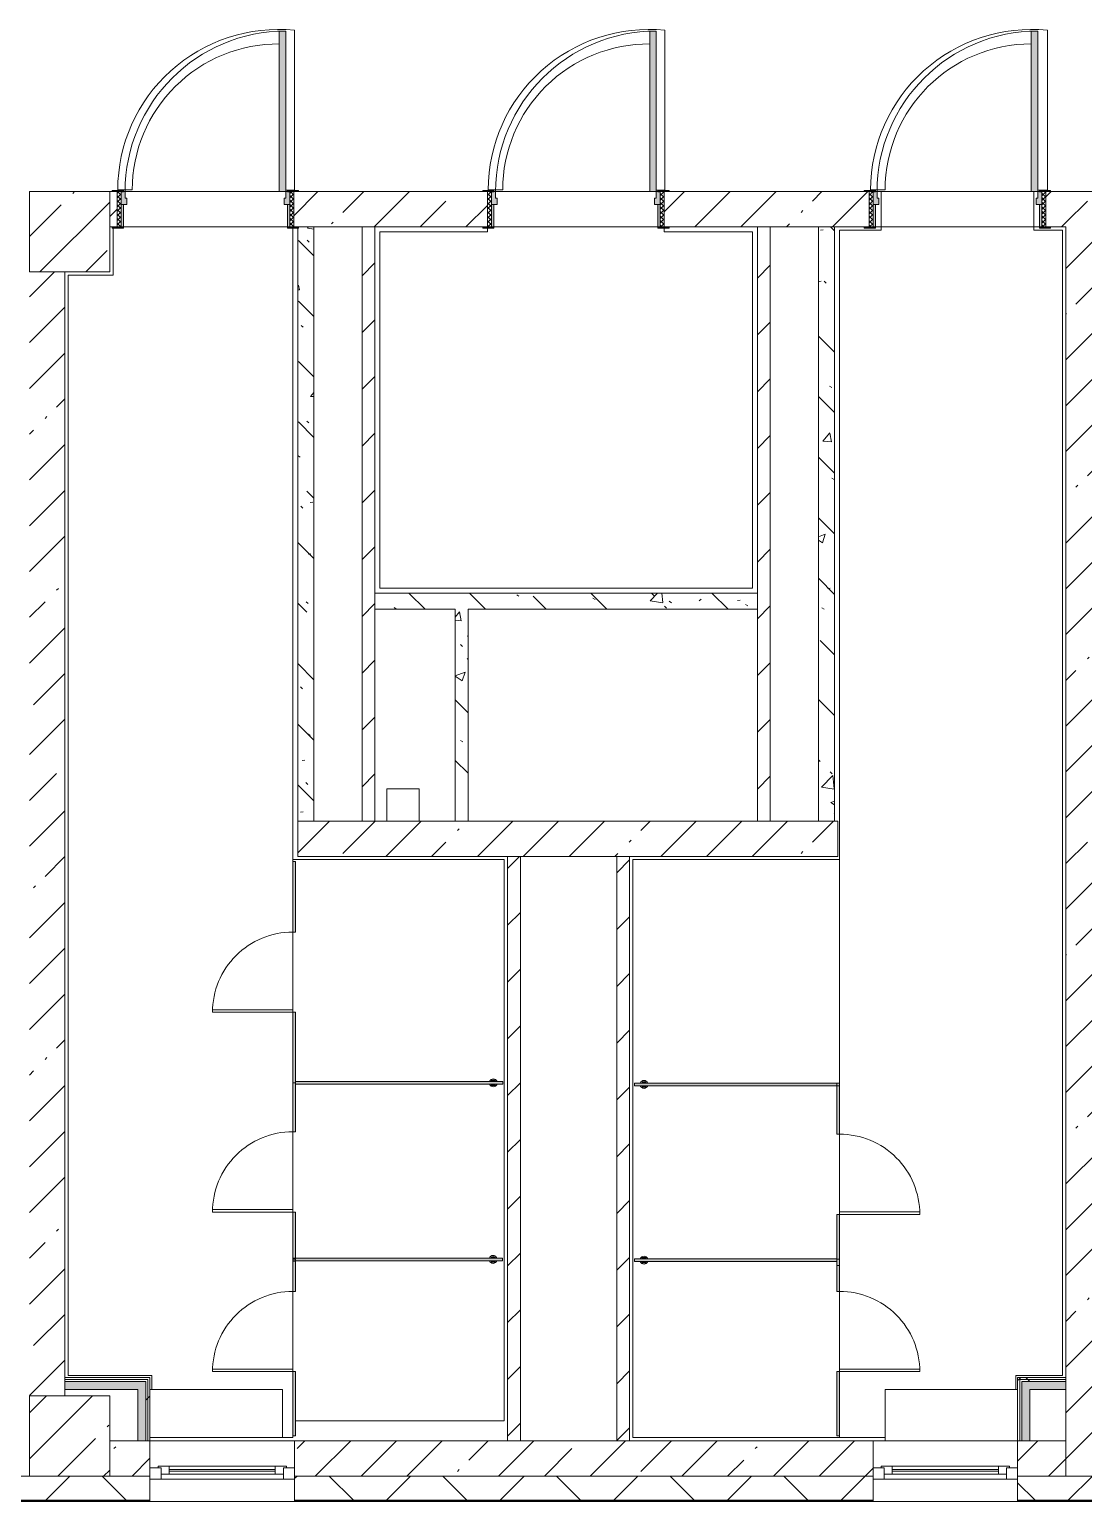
# Model space of a CAD drawing. Header units: millimetres. Extents: x 81609 to 272668, y -8553 to 29000.
# Drawn here: x 211068 to 217628, y -258 to 8910 of the extents above; entities that cross this region are included whole.
import ezdxf

# ---------------------------------------------------------------- set-up
doc = ezdxf.new("R2010")
doc.units = ezdxf.units.MM
for name, color, linetype, lineweight, true_color in [('A-DOOR-4', 7, 'Continuous', 5, 0xe2e2e2), ('A-DOOR-5', 7, 'Continuous', 5, 0xaaaaaa), ('A-DOOR-FRAM-2', 7, 'Continuous', 5, 0xe2e2e2), ('A-DOOR-FRAM-4', 7, 'Continuous', 5, 0xaaaaaa), ('A-FLOR-1', 7, 'Continuous', 5, 0xaaaaaa), ('A-GENM-5', 7, 'Continuous', 5, 0xe2ddcd), ('I-WALL-1', 7, 'Continuous', 5, 0xe7e7e7), ('I-WALL-2', 7, 'Continuous', 9, 0xe7e7e7), ('I-WALL-5', 7, 'Continuous', 5, 0x787878)]:
    doc.layers.add(name, color=color, linetype=linetype, lineweight=lineweight, true_color=true_color)
for name, color, linetype, lineweight in [('A-DOOR-6', 7, 'Continuous', 5), ('A-GENM-3', 7, 'Continuous', 5), ('A-GLAZ-3', 7, 'Continuous', 5), ('A-WALL', 7, 'Continuous', 9), ('A-WALL-2', 7, 'Continuous', 5), ('I-WALL-3', 7, 'Continuous', 5), ('S-COLS-1', 7, 'Continuous', 5)]:
    doc.layers.add(name, color=color, linetype=linetype, lineweight=lineweight)
pattern_1 = [(45, (145658, 0), (-285.1231, 285.1231), []), (45, (145943.1, 0), (-285.1231, 285.1231), [504.031, -100.806, 16.764, -84.042])]
pattern_2 = [(45, (145657.99, 0), (-176.7767, 176.7767), [])]
pattern_3 = [(135, (145658, 0), (-377.1708, -377.1708), [533.4, -88.9, 17.78, -88.9]), (135, (145658, 376.94), (-377.1708, -377.1708), []), (50, (145658, 0), (637.6445, -55.7866), [66.675, -733.425]), (355, (145658, 0), (-123.3494, 668.699), [53.34, -586.74]), (100.451, (145711.1, -4.65), (514.299, 612.908), [56.665, -623.315]), (46.184, (145658, 177.8), (948.7764, -147.15), [100.012, -1100.137]), (96.636, (145737.05, 165.5), (830.909, 865.997), [84.998, -934.973]), (351.184, (145658, 177.8), (830.918, 865.988), [80.01, -880.11]), (21, (145746.9, 133.35), (530.6506, -357.9283), [66.675, -733.425]), (326, (145746.9, 133.35), (216.308, 644.6585), [53.34, -586.74]), (71.451, (145791.1, 103.5), (746.9596, 286.7243), [56.665, -623.315]), (37.5, (145657.99, 0), (10.8105, 295.9426), [16.764, -562.864, 16.764, -578.866, -588.962]), (37.5, (145657.99, 0), (10.8105, 295.9426), [-1175.258, 16.764, -572.198]), (7.5, (145658, 0), (233.8692, 350.6318), [16.764, -322.834, 16.764, -549.529, -224.472]), (7.5, (145658, 0), (233.8692, 350.6318), [-905.891, 16.764, -207.708]), (327.5, (145459.74, 0), (474.5678, -20.0513), [16.764, -205.486, 16.764, -676.656, -920.115]), (327.5, (145459.74, 0), (474.5678, -20.0513), [-915.67, 16.764, -903.351]), (317.5, (145370.84, 0), (518.4522, 88.9934), [16.764, -272.161, 16.764, -443.738, -653.415]), (317.5, (145370.84, 0), (518.4522, 88.9934), [-749.427, 16.764, -636.651])]
pattern_4 = [(135, (1751.41, 174.685), (-14.14214, -14.14214), []), (225, (1751.41, 174.685), (14.14214, -14.14214), [])]
pattern_5 = [(45, (-371.384, 174.685), (-14.1421, 14.1421), []), (135, (-371.384, 174.685), (-14.1421, -14.1421), [])]
pattern_6 = [(45, (145658, 0), (-530.33, 530.33), []), (135, (145658, 0), (-530.33, -530.33), [])]

# ---------------------------------------------------------------- blocks, each defined once
blk = doc.blocks.new('BSC_Колонна _Прямоугольная - 500х500-V206-2_9_3_птичка')
at = {"layer": 'S-COLS-1'}
h = blk.add_hatch(dxfattribs=at)
h.set_pattern_fill('FP_62', color=256, style=0, pattern_type=2)
h.set_pattern_definition([(45, (-65660, -150), (-285.1231, 285.1231), []), (45, (-65374.88, -150), (-285.1231, 285.1231), [504.031, -100.806, 16.764, -84.042])])
h.paths.add_polyline_path([(-21.8, -250), (250, -250), (250, 250), (-250, 250), (-250, -250)])
for p, q in [((250, 250), (-250, 250)), ((-250, 250), (-250, -250)), ((250, -250), (250, 250)), ((-250, -250), (250, -250))]:
    blk.add_line(p, q, dxfattribs=at)
blk = doc.blocks.new('BSC_Колонна _Прямоугольная - 500х500-V209-2_9_3_птичка')
at = {"layer": 'S-COLS-1'}
h = blk.add_hatch(dxfattribs=at)
h.set_pattern_fill('FP_65', color=256, style=0, pattern_type=2)
h.set_pattern_definition([(45, (-65660, -7650), (-285.1231, 285.1231), []), (45, (-65374.88, -7650), (-285.1231, 285.1231), [504.031, -100.806, 16.764, -84.042])])
h.paths.add_polyline_path([(-21.8, -250), (250, -250), (250, 250), (-250, 250), (-250, -250)])
for p, q in [((250, 250), (-250, 250)), ((-250, 250), (-250, -250)), ((250, -250), (250, 250)), ((-250, -250), (250, -250))]:
    blk.add_line(p, q, dxfattribs=at)
blk = doc.blocks.new('120_Окно_СКБ_1Ст - 120_Окно_СКБ_1Ст 900х2500_h_-22445987-2_9_3_птичка')
at = {"layer": 'A-GLAZ-3'}
for p, q in [((-450, -127), (-450, -57)), ((-450, -57), (-380, -57)), ((450, -57), (-450, -57)), ((-380, -57), (-380, -127)), ((380, -87), (-380, -87)), ((-380, -87), (-380, -127)), ((-330, -137), (-330, -87)), ((330, -137), (330, -87)), ((380, -127), (380, -57)), ((380, -57), (450, -57)), ((380, -127), (380, -87)), ((450, -57), (450, -127)), ((-380, -127), (-450, -127)), ((-450, -127), (-400, -127)), ((-380, -127), (-400, -127)), ((-400, -127), (-400, -137)), ((-400, -137), (400, -137)), ((400, -137), (-400, -137)), ((-330, -107), (330, -107)), ((330, -117), (-330, -117)), ((450, -127), (380, -127)), ((400, -127), (380, -127)), ((400, -127), (450, -127)), ((400, -137), (400, -127))]:
    blk.add_line(p, q, dxfattribs=at)
blk = doc.blocks.new('110_Дверь_СКБ_1Ст_Внутренняя1 - Д-4_1 1100x2100h_ОО_туалет для мальч_ и дев_-32102845-2_9_3_птичка')
at = {"layer": 'A-DOOR-4'}
h = blk.add_hatch(color=256, dxfattribs=at)
h.paths.add_polyline_path([(537.5, 30), (537.5, 110), (512.5, 110), (512.5, 70), (502.5, 70), (502.5, 30)])
h.paths.add_polyline_path([(-477.5, 30), (-477.5, 70), (-487.5, 70), (-487.5, 110), (-512.5, 110), (-512.5, 30)])
at = {"layer": 'A-DOOR-5'}
h = blk.add_hatch(dxfattribs=at)
h.set_pattern_fill('FP_20', color=256, style=0, pattern_type=2)
h.set_pattern_definition(pattern_4)
h.paths.add_polyline_path([(562.5, -110), (562.5, 110), (537.5, 110), (537.5, -110)])
at = {"layer": 'A-DOOR-FRAM-2'}
for points in [[(472.5, 110), (512.5, 110), (512.5, 1110), (472.5, 1110), (472.5, 538.8)], [(-497.5, 110), (-497.5, 118), (-567.5, 118), (-567.5, 110)], [(592.5, 110), (592.5, 118), (522.5, 118), (522.5, 110)], [(-497.5, -110), (-497.5, 30), (-512.5, 30), (-512.5, -110)], [(537.5, -110), (537.5, 30), (522.5, 30), (522.5, -110)], [(-497.5, -118), (-497.5, -110), (-567.5, -110), (-567.5, -118)], [(592.5, -118), (592.5, -110), (522.5, -110), (522.5, -118)]]:
    blk.add_hatch(color=256, dxfattribs=at).paths.add_polyline_path(points)
at = {"layer": 'A-DOOR-FRAM-4'}
h = blk.add_hatch(dxfattribs=at)
h.set_pattern_fill('FP_21', color=256, style=0, pattern_type=2)
h.set_pattern_definition(pattern_5)
h.paths.add_polyline_path([(-512.5, -110), (-512.5, 110), (-537.5, 110), (-537.5, -110)])
at = {"layer": 'A-DOOR-5'}
for p, q in [((512.5, 1110), (472.5, 1110)), ((472.5, 1110), (472.5, 110)), ((512.5, 110), (512.5, 1110)), ((472.5, 110), (512.5, 110))]:
    blk.add_line(p, q, dxfattribs=at)
blk.add_arc((512.5, 110), 1000, 90, 180, dxfattribs=at)
at = {"layer": 'A-DOOR-FRAM-4'}
for p, q in [((-497.5, 118), (-567.5, 118)), ((-567.5, 118), (-567.5, 110)), ((-567.5, 110), (-497.5, 110)), ((-512.5, 110), (-537.5, 110)), ((-537.5, 110), (-537.5, -110)), ((-487.5, 110), (-512.5, 110)), ((-512.5, 110), (-512.5, 30)), ((-512.5, -110), (-512.5, 110)), ((-497.5, 110), (-512.5, 110)), ((-512.5, 110), (-512.5, 109)), ((-512.5, 109), (-497.5, 109)), ((-497.5, 110), (-497.5, 118)), ((-497.5, 109), (-497.5, 110)), ((-487.5, 70), (-487.5, 110)), ((512.5, 110), (512.5, 70)), ((537.5, 110), (512.5, 110)), ((592.5, 118), (522.5, 118)), ((522.5, 118), (522.5, 110)), ((537.5, 110), (522.5, 110)), ((522.5, 110), (522.5, 109)), ((522.5, 110), (592.5, 110)), ((522.5, 109), (537.5, 109)), ((537.5, 30), (537.5, 110)), ((562.5, 110), (537.5, 110)), ((537.5, 110), (537.5, -110)), ((537.5, 109), (537.5, 110)), ((562.5, -110), (562.5, 110)), ((592.5, 110), (592.5, 118)), ((-512.5, 30), (-477.5, 30)), ((-497.5, 30), (-512.5, 30)), ((-512.5, 30), (-512.5, -110)), ((-497.5, -110), (-497.5, 30)), ((-477.5, 70), (-487.5, 70)), ((-477.5, 30), (-477.5, 70)), ((512.5, 70), (502.5, 70)), ((502.5, 70), (502.5, 30)), ((502.5, 30), (537.5, 30)), ((537.5, 30), (522.5, 30)), ((522.5, 30), (522.5, -110)), ((537.5, -110), (537.5, 30)), ((-497.5, -110), (-567.5, -110)), ((-567.5, -110), (-567.5, -118)), ((-567.5, -118), (-497.5, -118)), ((-537.5, -110), (-512.5, -110)), ((-512.5, -110), (-497.5, -110)), ((-497.5, -118), (-497.5, -110)), ((522.5, -110), (537.5, -110)), ((592.5, -110), (522.5, -110)), ((522.5, -110), (522.5, -118)), ((522.5, -118), (592.5, -118)), ((537.5, -110), (562.5, -110)), ((592.5, -118), (592.5, -110))]:
    blk.add_line(p, q, dxfattribs=at)
blk = doc.blocks.new('110_Дверь_СКБ_1Ст_Внутренняя1 - Д-4 1100x2100h_су мгн-31586709-2_9_3_птичка')
at = {"layer": 'A-DOOR-4'}
h = blk.add_hatch(color=256, dxfattribs=at)
h.paths.add_polyline_path([(537.5, 30), (537.5, 110), (512.5, 110), (512.5, 70), (502.5, 70), (502.5, 30)])
h.paths.add_polyline_path([(-477.5, 30), (-477.5, 70), (-487.5, 70), (-487.5, 110), (-512.5, 110), (-512.5, 30)])
at = {"layer": 'A-DOOR-5'}
h = blk.add_hatch(dxfattribs=at)
h.set_pattern_fill('FP_20', color=256, style=0, pattern_type=2)
h.set_pattern_definition(pattern_4)
h.paths.add_polyline_path([(562.5, -110), (562.5, 110), (537.5, 110), (537.5, -110), (550.3, -110)])
at = {"layer": 'A-DOOR-FRAM-2'}
for points in [[(472.5, 110), (512.5, 110), (512.5, 1110), (472.5, 1110), (472.5, 538.8)], [(-497.5, 110), (-497.5, 118), (-567.5, 118), (-567.5, 110)], [(522.5, 110), (592.5, 110), (592.5, 118), (522.5, 118)], [(-497.5, -110), (-497.5, 30), (-512.5, 30), (-512.5, -110)], [(537.5, -110), (537.5, 30), (522.5, 30), (522.5, -110)], [(-497.5, -118), (-497.5, -110), (-567.5, -110), (-567.5, -118)], [(522.5, -118), (592.5, -118), (592.5, -110), (522.5, -110)]]:
    blk.add_hatch(color=256, dxfattribs=at).paths.add_polyline_path(points)
at = {"layer": 'A-DOOR-FRAM-4'}
h = blk.add_hatch(dxfattribs=at)
h.set_pattern_fill('FP_21', color=256, style=0, pattern_type=2)
h.set_pattern_definition(pattern_5)
h.paths.add_polyline_path([(-512.5, -110), (-512.5, 110), (-537.5, 110), (-537.5, -110)])
at = {"layer": 'A-DOOR-5'}
for p, q in [((512.5, 1110), (472.5, 1110)), ((472.5, 1110), (472.5, 110)), ((512.5, 110), (512.5, 1110)), ((472.5, 110), (512.5, 110))]:
    blk.add_line(p, q, dxfattribs=at)
blk.add_arc((512.5, 110), 1000, 90, 180, dxfattribs=at)
at = {"layer": 'A-DOOR-FRAM-4'}
for p, q in [((-497.5, 118), (-567.5, 118)), ((-567.5, 118), (-567.5, 110)), ((-567.5, 110), (-497.5, 110)), ((-512.5, 110), (-537.5, 110)), ((-537.5, 110), (-537.5, -110)), ((-487.5, 110), (-512.5, 110)), ((-512.5, 110), (-512.5, 30)), ((-512.5, -110), (-512.5, 110)), ((-497.5, 110), (-512.5, 110)), ((-512.5, 110), (-512.5, 109)), ((-512.5, 109), (-497.5, 109)), ((-497.5, 110), (-497.5, 118)), ((-497.5, 109), (-497.5, 110)), ((-487.5, 70), (-487.5, 110)), ((512.5, 110), (512.5, 70)), ((537.5, 110), (512.5, 110)), ((592.5, 118), (522.5, 118)), ((522.5, 118), (522.5, 110)), ((537.5, 110), (522.5, 110)), ((522.5, 110), (522.5, 109)), ((522.5, 110), (592.5, 110)), ((522.5, 109), (537.5, 109)), ((537.5, 30), (537.5, 110)), ((562.5, 110), (537.5, 110)), ((537.5, 110), (537.5, -110)), ((537.5, 109), (537.5, 110)), ((562.5, -110), (562.5, 110)), ((592.5, 110), (592.5, 118)), ((-512.5, 30), (-477.5, 30)), ((-497.5, 30), (-512.5, 30)), ((-512.5, 30), (-512.5, -110)), ((-497.5, -110), (-497.5, 30)), ((-477.5, 70), (-487.5, 70)), ((-477.5, 30), (-477.5, 70)), ((512.5, 70), (502.5, 70)), ((502.5, 70), (502.5, 30)), ((502.5, 30), (537.5, 30)), ((537.5, 30), (522.5, 30)), ((522.5, 30), (522.5, -110)), ((537.5, -110), (537.5, 30)), ((-497.5, -110), (-567.5, -110)), ((-567.5, -110), (-567.5, -118)), ((-567.5, -118), (-497.5, -118)), ((-537.5, -110), (-512.5, -110)), ((-512.5, -110), (-497.5, -110)), ((-497.5, -118), (-497.5, -110)), ((522.5, -110), (537.5, -110)), ((592.5, -110), (522.5, -110)), ((522.5, -110), (522.5, -118)), ((522.5, -118), (592.5, -118)), ((537.5, -110), (562.5, -110)), ((592.5, -118), (592.5, -110))]:
    blk.add_line(p, q, dxfattribs=at)
blk = doc.blocks.new('131_Сантехническая перегородка_Дверь_ поз_4 - СД-1-V328-2_9_3_птичка')
at = {"layer": 'A-GENM-5'}
for points in [[(-190, -8), (250, -8), (250, 8), (-190, 8)], [(750, -8), (1190, -8), (1190, 8), (750, 8)]]:
    blk.add_hatch(color=256, dxfattribs=at).paths.add_polyline_path(points)
at = {"layer": 'A-DOOR-6'}
for p, q in [((266, 508), (250, 508)), ((250, 8), (250, 508)), ((266, 8), (266, 508)), ((266, 8), (250, 8))]:
    blk.add_line(p, q, dxfattribs=at)
blk.add_arc((250, 8), 500, 360, 90, dxfattribs=at)
at = {"layer": 'A-GENM-3'}
for p, q in [((250, 8), (-190, 8)), ((-190, 8), (-190, -8)), ((250, -8), (250, 8)), ((1190, 8), (750, 8)), ((750, 8), (750, -8)), ((1190, -8), (1190, 8)), ((-190, -8), (250, -8)), ((750, -8), (1190, -8))]:
    blk.add_line(p, q, dxfattribs=at)
blk = doc.blocks.new('131_Сантехническая перегородка_Дверь - СД-1-V329-2_9_3_птичка')
at = {"layer": 'A-GENM-5'}
for points in [[(0, -8), (317.3, -8), (317.3, 8), (0, 8)], [(817.3, 8), (817.3, -8), (1134.7, -8), (1134.7, 8)]]:
    blk.add_hatch(color=256, dxfattribs=at).paths.add_polyline_path(points)
at = {"layer": 'A-DOOR-6'}
for p, q in [((333.3, -8), (317.3, -8)), ((317.3, -8), (317.3, -508)), ((333.3, -8), (333.3, -508)), ((333.3, -508), (317.3, -508))]:
    blk.add_line(p, q, dxfattribs=at)
blk.add_arc((317.3, -8), 500, 270, 0, dxfattribs=at)
at = {"layer": 'A-GENM-3'}
for p, q in [((317.3, 8), (0, 8)), ((0, 8), (0, -8)), ((317.3, -8), (317.3, 8)), ((1134.7, 8), (817.3, 8)), ((817.3, 8), (817.3, -8)), ((1134.7, -8), (1134.7, 8)), ((0, -8), (317.3, -8)), ((817.3, -8), (1134.7, -8))]:
    blk.add_line(p, q, dxfattribs=at)
blk = doc.blocks.new('131_Сантехническая перегородка_Дверь - СД-1-V330-2_9_3_птичка')
at = {"layer": 'A-GENM-5'}
for points in [[(0, -8), (305.2, -8), (305.2, 8), (0, 8)], [(805.2, -8), (1110.4, -8), (1110.4, 8), (805.2, 8)]]:
    blk.add_hatch(color=256, dxfattribs=at).paths.add_polyline_path(points)
at = {"layer": 'A-DOOR-6'}
for p, q in [((321.2, 508), (305.2, 508)), ((305.2, 8), (305.2, 508)), ((321.2, 8), (321.2, 508)), ((321.2, 8), (305.2, 8))]:
    blk.add_line(p, q, dxfattribs=at)
blk.add_arc((305.2, 8), 500, 360, 90, dxfattribs=at)
at = {"layer": 'A-GENM-3'}
for p, q in [((305.2, 8), (0, 8)), ((0, 8), (0, -8)), ((305.2, -8), (305.2, 8)), ((1110.4, 8), (805.2, 8)), ((805.2, 8), (805.2, -8)), ((1110.4, -8), (1110.4, 8)), ((0, -8), (305.2, -8)), ((805.2, -8), (1110.4, -8))]:
    blk.add_line(p, q, dxfattribs=at)
blk = doc.blocks.new('131_Сантехническая перегородка_Дверь_сдвиг_ - СД-1-V331-2_9_3_птичка')
at = {"layer": 'A-GENM-5'}
for points in [[(0, -8), (400, -8), (400, 8), (0, 8)], [(900, -8), (1100, -8), (1100, 8), (900, 8)]]:
    blk.add_hatch(color=256, dxfattribs=at).paths.add_polyline_path(points)
at = {"layer": 'A-DOOR-6'}
for p, q in [((416, 508), (400, 508)), ((400, 8), (400, 508)), ((416, 8), (416, 508)), ((416, 8), (400, 8))]:
    blk.add_line(p, q, dxfattribs=at)
blk.add_arc((400, 8), 500, 360, 90, dxfattribs=at)
at = {"layer": 'A-GENM-3'}
for p, q in [((400, 8), (0, 8)), ((0, 8), (0, -8)), ((400, -8), (400, 8)), ((1100, 8), (900, 8)), ((900, 8), (900, -8)), ((1100, -8), (1100, 8)), ((0, -8), (400, -8)), ((900, -8), (1100, -8))]:
    blk.add_line(p, q, dxfattribs=at)
blk = doc.blocks.new('131_Сантехническая перегородка_Дверь_сдвиг_ - СД-1-V332-2_9_3_птичка')
at = {"layer": 'A-GENM-5'}
for points in [[(0, -8), (400, -8), (400, 8), (0, 8)], [(900, 8), (900, -8), (1100, -8), (1100, 8)]]:
    blk.add_hatch(color=256, dxfattribs=at).paths.add_polyline_path(points)
at = {"layer": 'A-DOOR-6'}
for p, q in [((416, -8), (400, -8)), ((400, -8), (400, -508)), ((416, -8), (416, -508)), ((416, -508), (400, -508))]:
    blk.add_line(p, q, dxfattribs=at)
blk.add_arc((400, -8), 500, 270, 0, dxfattribs=at)
at = {"layer": 'A-GENM-3'}
for p, q in [((400, 8), (0, 8)), ((0, 8), (0, -8)), ((400, -8), (400, 8)), ((1100, 8), (900, 8)), ((900, 8), (900, -8)), ((1100, -8), (1100, 8)), ((0, -8), (400, -8)), ((900, -8), (1100, -8))]:
    blk.add_line(p, q, dxfattribs=at)
blk = doc.blocks.new('131_Сантехническая перегородка - СП-4-V333-2_9_3_птичка')
at = {"layer": 'A-GENM-5'}
blk.add_hatch(color=256, dxfattribs=at).paths.add_polyline_path([(1330, -8), (1330, 8), (55.2, 8), (55.2, -8), (227.5, -8)])
at = {"layer": 'A-GENM-3'}
for p, q in [((1330, 8), (55.2, 8)), ((55.2, 8), (55.2, -8)), ((1330, -8), (1330, 8)), ((55.2, -8), (1330, -8))]:
    blk.add_line(p, q, dxfattribs=at)
at = {"layer": 'A-GENM-3', "flags": 128}
for points in [[(126.7, 8), (126.3, 8.5), (126, 9), (125.6, 9.5), (125.2, 9.9), (124.8, 10.4), (124.4, 10.8), (123.9, 11.2), (123.5, 11.6), (123, 12), (122.5, 12.3), (122, 12.7), (121.5, 13), (121, 13.3), (120.5, 13.6), (119.9, 13.8), (119.4, 14), (118.8, 14.3), (118.2, 14.4), (117.6, 14.6), (117, 14.7), (116.5, 14.9), (115.9, 14.9), (115.3, 15), (114.7, 15.1), (114.1, 15.1), (113.5, 15.1), (112.8, 15), (112.2, 15), (111.7, 14.9), (111.1, 14.8), (110.5, 14.7), (109.9, 14.5), (109.3, 14.4), (108.7, 14.2), (108.2, 13.9), (107.6, 13.7), (107.1, 13.4), (106.5, 13.2), (106, 12.9), (105.5, 12.5), (105, 12.2), (104.5, 11.8), (104.1, 11.4), (103.6, 11), (103.2, 10.6), (102.8, 10.2), (102.4, 9.7), (102, 9.3), (101.6, 8.8), (101.3, 8.3), (101.1, 8)], [(101.1, -8), (101.4, -8.5), (101.8, -9), (102.2, -9.5), (102.6, -9.9), (103, -10.4), (103.4, -10.8), (103.8, -11.2), (104.3, -11.6), (104.7, -12), (105.2, -12.3), (105.7, -12.7), (106.2, -13), (106.8, -13.3), (107.3, -13.6), (107.9, -13.8), (108.4, -14), (109, -14.3), (109.6, -14.4), (110.1, -14.6), (110.7, -14.7), (111.3, -14.9), (111.9, -14.9), (112.5, -15), (113.1, -15.1), (113.7, -15.1), (114.3, -15.1), (114.9, -15), (115.5, -15), (116.1, -14.9), (116.7, -14.8), (117.3, -14.7), (117.9, -14.5), (118.5, -14.4), (119, -14.2), (119.6, -13.9), (120.2, -13.7), (120.7, -13.4), (121.2, -13.2), (121.7, -12.9), (122.3, -12.5), (122.7, -12.2), (123.2, -11.8), (123.7, -11.4), (124.1, -11), (124.6, -10.6), (125, -10.2), (125.4, -9.7), (125.8, -9.3), (126.1, -8.8), (126.5, -8.3), (126.7, -8)]]:
    blk.add_lwpolyline(points, dxfattribs=at)
at = {"layer": 'A-GENM-3'}
for radius, start, end in [(24.6, 19.91127, 160.08873), (17.6, 45, 135), (17.6, 45, 135), (15.1, 45, 135), (24.6, 199.91127, 340.08873), (17.6, 225, 315), (17.6, 225, 315), (15.1, 225, 315)]:
    blk.add_arc((113.9, 0), radius, start, end, dxfattribs=at)
blk = doc.blocks.new('131_Сантехническая перегородка - СП-4-V334-2_9_3_птичка')
at = {"layer": 'A-GENM-5'}
blk.add_hatch(color=256, dxfattribs=at).paths.add_polyline_path([(1330, -8), (1330, 8), (71.3, 8), (71.3, -8), (243.6, -8)])
at = {"layer": 'A-GENM-3'}
for p, q in [((1330, 8), (71.3, 8)), ((71.3, 8), (71.3, -8)), ((1330, -8), (1330, 8)), ((71.3, -8), (1330, -8))]:
    blk.add_line(p, q, dxfattribs=at)
at = {"layer": 'A-GENM-3', "flags": 128}
for points in [[(142.8, 8), (142.5, 8.5), (142.1, 9), (141.8, 9.5), (141.4, 9.9), (141, 10.4), (140.5, 10.8), (140.1, 11.2), (139.6, 11.6), (139.2, 12), (138.7, 12.3), (138.2, 12.7), (137.7, 13), (137.1, 13.3), (136.6, 13.6), (136.1, 13.8), (135.5, 14), (134.9, 14.3), (134.4, 14.4), (133.8, 14.6), (133.2, 14.7), (132.6, 14.9), (132, 14.9), (131.4, 15), (130.8, 15.1), (130.2, 15.1), (129.6, 15.1), (129, 15), (128.4, 15), (127.8, 14.9), (127.2, 14.8), (126.6, 14.7), (126, 14.5), (125.4, 14.4), (124.9, 14.2), (124.3, 13.9), (123.8, 13.7), (123.2, 13.4), (122.7, 13.2), (122.2, 12.9), (121.7, 12.5), (121.2, 12.2), (120.7, 11.8), (120.2, 11.4), (119.8, 11), (119.3, 10.6), (118.9, 10.2), (118.5, 9.7), (118.1, 9.3), (117.8, 8.8), (117.4, 8.3), (117.3, 8)], [(117.3, -8), (117.6, -8.5), (117.9, -9), (118.3, -9.5), (118.7, -9.9), (119.1, -10.4), (119.5, -10.8), (120, -11.2), (120.4, -11.6), (120.9, -12), (121.4, -12.3), (121.9, -12.7), (122.4, -13), (122.9, -13.3), (123.5, -13.6), (124, -13.8), (124.6, -14), (125.1, -14.3), (125.7, -14.4), (126.3, -14.6), (126.9, -14.7), (127.5, -14.9), (128.1, -14.9), (128.7, -15), (129.3, -15.1), (129.9, -15.1), (130.5, -15.1), (131.1, -15), (131.7, -15), (132.3, -14.9), (132.9, -14.8), (133.4, -14.7), (134, -14.5), (134.6, -14.4), (135.2, -14.2), (135.7, -13.9), (136.3, -13.7), (136.8, -13.4), (137.4, -13.2), (137.9, -12.9), (138.4, -12.5), (138.9, -12.2), (139.4, -11.8), (139.8, -11.4), (140.3, -11), (140.7, -10.6), (141.1, -10.2), (141.5, -9.7), (141.9, -9.3), (142.3, -8.8), (142.6, -8.3), (142.8, -8)]]:
    blk.add_lwpolyline(points, dxfattribs=at)
at = {"layer": 'A-GENM-3'}
for radius, start, end in [(24.6, 19.91127, 160.08873), (17.6, 45, 135), (17.6, 45, 135), (15.1, 45, 135), (24.6, 199.91127, 340.08873), (17.6, 225, 315), (17.6, 225, 315), (15.1, 225, 315)]:
    blk.add_arc((130, 0), radius, start, end, dxfattribs=at)
blk = doc.blocks.new('131_Сантехническая перегородка - СП-4-V335-2_9_3_птичка')
at = {"layer": 'A-GENM-5'}
blk.add_hatch(color=256, dxfattribs=at).paths.add_polyline_path([(1330, 8), (39.9, 8), (39.9, -8), (1330, -8)])
at = {"layer": 'A-GENM-3'}
for p, q in [((1330, 8), (39.9, 8)), ((39.9, 8), (39.9, -8)), ((1330, -8), (1330, 8)), ((39.9, -8), (1330, -8))]:
    blk.add_line(p, q, dxfattribs=at)
at = {"layer": 'A-GENM-3', "flags": 128}
for points in [[(111.4, 8), (111, 8.5), (110.7, 9), (110.3, 9.5), (109.9, 9.9), (109.5, 10.4), (109.1, 10.8), (108.6, 11.2), (108.2, 11.6), (107.7, 12), (107.2, 12.3), (106.7, 12.7), (106.2, 13), (105.7, 13.3), (105.2, 13.6), (104.6, 13.8), (104, 14), (103.5, 14.3), (102.9, 14.4), (102.3, 14.6), (101.7, 14.7), (101.1, 14.9), (100.6, 14.9), (100, 15), (99.4, 15.1), (98.7, 15.1), (98.1, 15.1), (97.5, 15), (96.9, 15), (96.3, 14.9), (95.8, 14.8), (95.2, 14.7), (94.6, 14.5), (94, 14.4), (93.4, 14.2), (92.9, 13.9), (92.3, 13.7), (91.8, 13.4), (91.2, 13.2), (90.7, 12.9), (90.2, 12.5), (89.7, 12.2), (89.2, 11.8), (88.8, 11.4), (88.3, 11), (87.9, 10.6), (87.5, 10.2), (87.1, 9.7), (86.7, 9.3), (86.3, 8.8), (86, 8.3), (85.8, 8)], [(85.8, -8), (86.1, -8.5), (86.5, -9), (86.9, -9.5), (87.2, -9.9), (87.6, -10.4), (88.1, -10.8), (88.5, -11.2), (89, -11.6), (89.4, -12), (89.9, -12.3), (90.4, -12.7), (90.9, -13), (91.5, -13.3), (92, -13.6), (92.6, -13.8), (93.1, -14), (93.7, -14.3), (94.3, -14.4), (94.8, -14.6), (95.4, -14.7), (96, -14.9), (96.6, -14.9), (97.2, -15), (97.8, -15.1), (98.4, -15.1), (99, -15.1), (99.6, -15), (100.2, -15), (100.8, -14.9), (101.4, -14.8), (102, -14.7), (102.6, -14.5), (103.2, -14.4), (103.7, -14.2), (104.3, -13.9), (104.8, -13.7), (105.4, -13.4), (105.9, -13.2), (106.4, -12.9), (106.9, -12.5), (107.4, -12.2), (107.9, -11.8), (108.4, -11.4), (108.8, -11), (109.3, -10.6), (109.7, -10.2), (110.1, -9.7), (110.5, -9.3), (110.8, -8.8), (111.2, -8.3), (111.4, -8)]]:
    blk.add_lwpolyline(points, dxfattribs=at)
at = {"layer": 'A-GENM-3'}
for radius, start, end in [(24.6, 19.91127, 160.08873), (17.6, 45, 135), (17.6, 45, 135), (15.1, 45, 135), (24.6, 199.91127, 340.08873), (17.6, 225, 315), (17.6, 225, 315), (15.1, 225, 315)]:
    blk.add_arc((98.6, 0), radius, start, end, dxfattribs=at)
blk = doc.blocks.new('131_Сантехническая перегородка - СП-4-V336-2_9_3_птичка')
at = {"layer": 'A-GENM-5'}
blk.add_hatch(color=256, dxfattribs=at).paths.add_polyline_path([(1330, 8), (25.5, 8), (25.5, -8), (1330, -8)])
at = {"layer": 'A-GENM-3'}
for p, q in [((1330, 8), (25.5, 8)), ((25.5, 8), (25.5, -8)), ((1330, -8), (1330, 8)), ((25.5, -8), (1330, -8))]:
    blk.add_line(p, q, dxfattribs=at)
at = {"layer": 'A-GENM-3', "flags": 128}
for points in [[(97, 8), (96.7, 8.5), (96.3, 9), (95.9, 9.5), (95.5, 9.9), (95.1, 10.4), (94.7, 10.8), (94.3, 11.2), (93.8, 11.6), (93.3, 12), (92.9, 12.3), (92.4, 12.7), (91.8, 13), (91.3, 13.3), (90.8, 13.6), (90.2, 13.8), (89.7, 14), (89.1, 14.3), (88.5, 14.4), (88, 14.6), (87.4, 14.7), (86.8, 14.9), (86.2, 14.9), (85.6, 15), (85, 15.1), (84.4, 15.1), (83.8, 15.1), (83.2, 15), (82.6, 15), (82, 14.9), (81.4, 14.8), (80.8, 14.7), (80.2, 14.5), (79.6, 14.4), (79.1, 14.2), (78.5, 13.9), (77.9, 13.7), (77.4, 13.4), (76.9, 13.2), (76.4, 12.9), (75.8, 12.5), (75.3, 12.2), (74.9, 11.8), (74.4, 11.4), (74, 11), (73.5, 10.6), (73.1, 10.2), (72.7, 9.7), (72.3, 9.3), (72, 8.8), (71.6, 8.3), (71.4, 8)], [(71.4, -8), (71.8, -8.5), (72.1, -9), (72.5, -9.5), (72.9, -9.9), (73.3, -10.4), (73.7, -10.8), (74.1, -11.2), (74.6, -11.6), (75.1, -12), (75.6, -12.3), (76.1, -12.7), (76.6, -13), (77.1, -13.3), (77.6, -13.6), (78.2, -13.8), (78.7, -14), (79.3, -14.3), (79.9, -14.4), (80.5, -14.6), (81.1, -14.7), (81.6, -14.9), (82.2, -14.9), (82.8, -15), (83.4, -15.1), (84, -15.1), (84.6, -15.1), (85.2, -15), (85.8, -15), (86.4, -14.9), (87, -14.8), (87.6, -14.7), (88.2, -14.5), (88.8, -14.4), (89.4, -14.2), (89.9, -13.9), (90.5, -13.7), (91, -13.4), (91.6, -13.2), (92.1, -12.9), (92.6, -12.5), (93.1, -12.2), (93.6, -11.8), (94, -11.4), (94.5, -11), (94.9, -10.6), (95.3, -10.2), (95.7, -9.7), (96.1, -9.3), (96.5, -8.8), (96.8, -8.3), (97, -8)]]:
    blk.add_lwpolyline(points, dxfattribs=at)
at = {"layer": 'A-GENM-3'}
for radius, start, end in [(24.6, 19.91127, 160.08873), (17.6, 45, 135), (17.6, 45, 135), (15.1, 45, 135), (24.6, 199.91127, 340.08873), (17.6, 225, 315), (17.6, 225, 315), (15.1, 225, 315)]:
    blk.add_arc((84.2, 0), radius, start, end, dxfattribs=at)

msp = doc.modelspace()

# ---------------------------------------------------------------- hatches: boundary and pattern name
at = {"layer": 'A-WALL-2'}
h = msp.add_hatch(dxfattribs=at)
h.set_pattern_fill('FP_68', color=256, style=0, pattern_type=2)
h.set_pattern_definition([(45, (145658, 0), (-353.5534, 353.5534), []), (135, (145658, 0), (-353.5534, -353.5534), [])])
h.paths.add_polyline_path([(221358, -250), (221358, -100), (217218, -100), (217218, -250), (220571.4, -250)])
h.paths.add_polyline_path([(215006.3, -250), (216318, -250), (216318, -100), (212718, -100), (212718, -250), (213151.3, -250)])
h.paths.add_polyline_path([(207586.1, -250), (207718, -250), (207718, -100), (206568, -100), (206568, -250), (206658.6, -250)])
h.paths.add_polyline_path([(202568, -250), (202818, -250), (202818, -100), (202068, -100), (202068, -250), (202484.8, -250)])
h.paths.add_polyline_path([(204468, -250), (204468, -100), (203718, -100), (203718, -250), (203876.1, -250)])
h.paths.add_polyline_path([(210818, -250), (211818, -250), (211818, -100), (210818, -100)])
h.paths.add_polyline_path([(198968, -250), (198968, -100), (197568, -100), (197568, -250), (198310.9, -250)])
h.paths.add_polyline_path([(194468, -250), (194468, -100), (193068, -100), (193068, -250), (193673.3, -250)])
h.paths.add_polyline_path([(190890.8, -250), (190968, -250), (190968, -100), (190594.3, -100), (190594.3, -250)])
h.paths.add_polyline_path([(189068, -250), (189694.3, -250), (189694.3, -100), (188318, -100), (188318, -250), (189035.7, -250)])
h.paths.add_polyline_path([(181548, -250), (181548, -100), (180428, -100), (180428, -250), (181151.8, -250)])
h.paths.add_polyline_path([(184698, -250), (185218, -250), (185218, -100), (183648, -100), (183648, -250), (184398.1, -250)])
h.paths.add_polyline_path([(178833, -250), (179528, -250), (179528, -100), (178668, -100), (178668, -250)])
h.paths.add_polyline_path([(176514.2, -250), (176568, -250), (176568, -100), (174867.7, -100), (174867.7, -250), (176050.4, -250)])
h.paths.add_polyline_path([(167702.8, -250), (168368, -250), (168368, -100), (167268, -100), (167268, -250)])
h.paths.add_polyline_path([(162137.6, -250), (162918, -250), (162918, -100), (161768, -100), (161768, -250)])
h.paths.add_polyline_path([(163818, -250), (164468, -250), (164468, -100), (163818, -100)])
h.paths.add_polyline_path([(170468, -250), (172067.7, -250), (172067.7, -100), (170468, -100)])
h.paths.add_polyline_path([(154218, -250), (154218, -100), (150288, -100), (150288, -250), (153790, -250)])
h.paths.add_polyline_path([(148224.8, -250), (149388, -250), (149388, -100), (145398, -100), (145398, -250), (146369.8, -250)])
h.paths.add_polyline_path([(157318, -250), (158668, -250), (158668, -100), (157318, -100)])
at = {"layer": 'I-WALL-1'}
for points in [[(211743, 440.5), (211793, 440.5), (211793, 490.5), (211288, 490.5), (211288, 440.5), (211296.2, 440.5)], [(217293, 120), (217293, 440.5), (217243, 440.5), (217243, 120)]]:
    msp.add_hatch(color=256, dxfattribs=at).paths.add_polyline_path(points)
at = {"layer": 'I-WALL-2'}
for points in [[(217518, 440.5), (217518, 490.5), (217243, 490.5), (217243, 440.5), (217293, 440.5)], [(211793, 120), (211793, 440.5), (211743, 440.5), (211743, 120)]]:
    msp.add_hatch(color=256, dxfattribs=at).paths.add_polyline_path(points)
at = {"layer": 'I-WALL-3'}
h = msp.add_hatch(dxfattribs=at)
h.set_pattern_fill('FP_76', color=256, style=0, pattern_type=2)
h.set_pattern_definition(pattern_1)
h.paths.add_polyline_path([(213138, 7680), (213918.5, 7680), (213918.5, 7900), (212713, 7900), (212713, 7680), (212838, 7680)])
h.paths.add_polyline_path([(211613, 7680), (211613, 7900), (211568, 7900), (211568, 7680), (211583, 7680)])
h.paths.add_polyline_path([(217393, 7680), (217518, 7680), (217518, 7900), (217393, 7900), (217393, 7750.3)])
h.paths.add_polyline_path([(215678, 7680), (216293, 7680), (216293, 7900), (215018.5, 7900), (215018.5, 7680), (215598, 7680)])
h = msp.add_hatch(dxfattribs=at)
h.set_pattern_fill('FP_76', color=256, style=0, pattern_type=2)
h.set_pattern_definition(pattern_1)
h.paths.add_polyline_path([(217738, 120), (217738, 7900), (217518, 7900), (217518, 120)])
h = msp.add_hatch(dxfattribs=at)
h.set_pattern_fill('FP_80', color=256, style=0, pattern_type=2)
h.set_pattern_definition(pattern_2)
h.paths.add_polyline_path([(213218, 3980), (213218, 7680), (213138, 7680), (213138, 3980), (213151.3, 3980)])
h = msp.add_hatch(dxfattribs=at)
h.set_pattern_fill('FP_80', color=256, style=0, pattern_type=2)
h.set_pattern_definition(pattern_2)
h.paths.add_polyline_path([(215678, 3980), (215678, 7680), (215598, 7680), (215598, 3980)])
h = msp.add_hatch(dxfattribs=at)
h.set_pattern_fill('FP_76', color=256, style=0, pattern_type=2)
h.set_pattern_definition(pattern_1)
h.paths.add_polyline_path([(211068, 400), (211288, 400), (211288, 7400), (211068, 7400), (211068, 808.9)])
h = msp.add_hatch(dxfattribs=at)
h.set_pattern_fill('FP_76', color=256, style=0, pattern_type=2)
h.set_pattern_definition(pattern_1)
h.paths.add_polyline_path([(214723, 3760), (216098, 3760), (216098, 3980), (212738, 3980), (212738, 3760), (214123, 3760)])
h = msp.add_hatch(dxfattribs=at)
h.set_pattern_fill('FP_80', color=256, style=0, pattern_type=2)
h.set_pattern_definition(pattern_2)
h.paths.add_polyline_path([(214123, 120), (214123, 3760), (214043, 3760), (214043, 120)])
h = msp.add_hatch(dxfattribs=at)
h.set_pattern_fill('FP_80', color=256, style=0, pattern_type=2)
h.set_pattern_definition(pattern_2)
h.paths.add_polyline_path([(214803, 120), (214803, 3760), (214723, 3760), (214723, 120)])
h = msp.add_hatch(dxfattribs=at)
h.set_pattern_fill('FP_162', color=256, style=0, pattern_type=2)
h.set_pattern_definition(pattern_6)
h.paths.add_polyline_path([(211805.5, 120), (211805.5, 490.5), (211793, 490.5), (211793, 120)])
h = msp.add_hatch(dxfattribs=at)
h.set_pattern_fill('FP_162', color=256, style=0, pattern_type=2)
h.set_pattern_definition(pattern_6)
h.paths.add_polyline_path([(211818, 120), (211818, 503), (211805.5, 503), (211805.5, 120)])
h = msp.add_hatch(dxfattribs=at)
h.set_pattern_fill('FP_162', color=256, style=0, pattern_type=2)
h.set_pattern_definition(pattern_6)
h.paths.add_polyline_path([(217518, 503), (217518, 515.5), (217218, 515.5), (217218, 503), (217230.5, 503)])
h = msp.add_hatch(dxfattribs=at)
h.set_pattern_fill('FP_162', color=256, style=0, pattern_type=2)
h.set_pattern_definition(pattern_6)
h.paths.add_polyline_path([(217230.5, 120), (217230.5, 503), (217218, 503), (217218, 120)])
h = msp.add_hatch(dxfattribs=at)
h.set_pattern_fill('FP_162', color=256, style=0, pattern_type=2)
h.set_pattern_definition(pattern_6)
h.paths.add_polyline_path([(217518, 490.5), (217518, 503), (217230.5, 503), (217230.5, 490.5), (217243, 490.5)])
h = msp.add_hatch(dxfattribs=at)
h.set_pattern_fill('FP_76', color=256, style=0, pattern_type=2)
h.set_pattern_definition(pattern_1)
h.paths.add_polyline_path([(217325.1, -100), (217518, -100), (217518, 120), (217218, 120), (217218, -100)])
h.paths.add_polyline_path([(216318, -100), (216318, 120), (212718, 120), (212718, -100), (215006.3, -100)])
h.paths.add_polyline_path([(211568, -100), (211818, -100), (211818, 120), (211568, 120)])
h = msp.add_hatch(dxfattribs=at)
h.set_pattern_fill('FP_76', color=256, style=0, pattern_type=2)
h.set_pattern_definition(pattern_1)
h.paths.add_polyline_path([(221138, -100), (221138, 120), (217518, 120), (217518, -100), (220571.4, -100)])
at = {"layer": 'I-WALL-5'}
h = msp.add_hatch(dxfattribs=at)
h.set_pattern_fill('FP_83', color=256, style=0, pattern_type=2)
h.set_pattern_definition(pattern_3)
h.paths.add_polyline_path([(212838, 3980), (212838, 7680), (212743, 7680), (212738, 3980)])
h = msp.add_hatch(dxfattribs=at)
h.set_pattern_fill('FP_83', color=256, style=0, pattern_type=2)
h.set_pattern_definition(pattern_3)
h.paths.add_polyline_path([(216078, 3980), (216078, 7680), (215978, 7680), (215978, 3980)])
h = msp.add_hatch(dxfattribs=at)
h.set_pattern_fill('FP_83', color=256, style=0, pattern_type=2)
h.set_pattern_definition(pattern_3)
h.paths.add_polyline_path([(215598, 5300), (215598, 5400), (213218, 5400), (213218, 5300), (215006.3, 5300)])
h = msp.add_hatch(dxfattribs=at)
h.set_pattern_fill('FP_83', color=256, style=0, pattern_type=2)
h.set_pattern_definition(pattern_3)
h.paths.add_polyline_path([(213798, 3980), (213798, 5300), (213718, 5300), (213718, 3980)])

# ---------------------------------------------------------------- linework, layer by layer
at = {"layer": 'A-FLOR-1'}
for p, q in [((212717.5, 7910.1), (212717.5, 8905.1)), ((215023, 7910.1), (215023, 8905.1)), ((217403, 7910.1), (217403, 8905.1)), ((211617.5, 7911.1), (211707.5, 7911.1)), ((211663, 7900), (212623, 7900)), ((212663, 7910.1), (212717.5, 7910.1)), ((213923, 7911.1), (214013, 7911.1)), ((213968.5, 7900), (214928.5, 7900)), ((214968.5, 7910.1), (215023, 7910.1)), ((216303, 7911.1), (216393, 7911.1)), ((216343, 7900), (217303, 7900)), ((217303, 7900), (216368, 7900)), ((216368, 7900), (216368, 7660)), ((217318, 7660), (217318, 7900)), ((217343, 7910.1), (217403, 7910.1)), ((211588, 7672), (211588, 7380)), ((212707, 7672), (212707, 3729)), ((213918.5, 7649), (213249, 7649)), ((213249, 7649), (213249, 5431)), ((213918.5, 7672), (213918.5, 7649)), ((215018.5, 7649), (215018.5, 7672)), ((215567, 7649), (215018.5, 7649)), ((215567, 5431), (215567, 7649)), ((216368, 7660), (216109, 7660)), ((216109, 2347.5), (216109, 7660)), ((217498, 7660), (217318, 7660)), ((217498, 526.7), (217498, 7660)), ((211588, 7380), (211308, 7380)), ((211308, 7380), (211308, 526.5)), ((213249, 5431), (215567, 5431)), ((213293, 3980), (213293, 4180)), ((213293, 4180), (213493, 4180)), ((213493, 4180), (213493, 3980)), ((214023, 3740), (212707, 3740)), ((214023, 245), (214023, 3740)), ((214823, 3740), (214823, 140)), ((216109, 3740), (214823, 3740)), ((212707, 2789), (212707, 3289)), ((212707, 1545.2), (212707, 2045.2)), ((216109, 2030.1), (216109, 1530.1)), ((212707, 551), (212707, 1051)), ((216109, 1051), (216109, 551)), ((211308, 526.5), (211829, 526.5)), ((211829, 526.5), (211829, 440.5)), ((217207.5, 440.5), (217207.5, 526.7)), ((217207.5, 526.7), (217498, 526.7)), ((212643, 440.5), (211818, 440.5)), ((212643, 140), (212643, 440.5)), ((217218, 440.5), (216393, 440.5)), ((216393, 440.5), (216393, 120)), ((212723, 245), (214023, 245)), ((211818, 140), (212707, 140)), ((212707, 140), (212707, 151)), ((214823, 140), (216393, 140)), ((216109, 151), (216109, 140)), ((216393, 120), (217218, 120))]:
    msp.add_line(p, q, dxfattribs=at)
for centre, radius, start, end in [((212617.5, 7910.1), 1000, 84.26083, 179.9427), ((214923, 7910.1), 1000, 84.26083, 179.9427), ((217303, 7910.1), 1000, 84.26083, 179.9427), ((212617.5, 7910.1), 910, 89.65741, 179.93704), ((214923, 7910.1), 910, 89.65741, 179.93704), ((217303, 7910.1), 910, 90.00302, 179.93704)]:
    msp.add_arc(centre, radius, start, end, dxfattribs=at)
at = {"layer": 'A-WALL'}
for p, q in [((212838, 7680), (212743, 7680)), ((213218, 7680), (213138, 7680)), ((215678, 7680), (215598, 7680)), ((216078, 7680), (215978, 7680)), ((213218, 5400), (213218, 5300)), ((215598, 5300), (215598, 5400)), ((212738, 3980), (212838, 3980)), ((213138, 3980), (213218, 3980)), ((213718, 3980), (213798, 3980)), ((215598, 3980), (215678, 3980)), ((214123, 3760), (214043, 3760)), ((214803, 3760), (214723, 3760)), ((211805.5, 503), (211288, 503)), ((211793, 490.5), (211288, 490.5)), ((211793, 490.5), (211793, 120)), ((211805.5, 503), (211805.5, 120)), ((217230.5, 503), (217230.5, 120)), ((217230.5, 503), (217518, 503)), ((217243, 490.5), (217243, 120)), ((217243, 490.5), (217518, 490.5)), ((217518, 440.5), (217518, 515.5)), ((214043, 120), (214123, 120)), ((214723, 120), (214803, 120)), ((211818, -100), (211568, -100)), ((216318, -100), (212718, -100)), ((221138, -100), (217218, -100)), ((210818, -250), (211818, -250)), ((210818, -253), (211818, -253)), ((212718, -250), (216318, -250)), ((212718, -253), (216318, -253)), ((217218, -250), (221508, -250)), ((217218, -253), (221511, -253))]:
    msp.add_line(p, q, dxfattribs=at)
at = {"layer": 'A-WALL-2'}
for p, q in [((207718, -100), (211068, -100)), ((211818, -258), (211818, -100)), ((212718, -100), (212718, -258)), ((216318, -258), (216318, -100)), ((217218, -100), (217218, -258)), ((211818, -258), (203718, -258)), ((211818, -258), (221516, -258))]:
    msp.add_line(p, q, dxfattribs=at)
at = {"layer": 'I-WALL-3'}
for p, q in [((211583, 7900), (211568, 7900)), ((211663, 7900), (212623, 7900)), ((213888.5, 7900), (212743, 7900)), ((213968.5, 7900), (214928.5, 7900)), ((216263, 7900), (215048.5, 7900)), ((216343, 7900), (216368, 7900)), ((217518, 7900), (217423, 7900)), ((217908, 7900), (217518, 7900)), ((211568, 7680), (211583, 7680)), ((212673, 7680), (211653, 7680)), ((212738, 7672), (212738, 3760)), ((212838, 3980), (212838, 7680)), ((212838, 7680), (213138, 7680)), ((213138, 7680), (213138, 3980)), ((213218, 5400), (213218, 7680)), ((213218, 7680), (213888.5, 7680)), ((214978.5, 7680), (213958.5, 7680)), ((215048.5, 7680), (215598, 7680)), ((215598, 7680), (215598, 5400)), ((215678, 3980), (215678, 7680)), ((215678, 7680), (215978, 7680)), ((215978, 7680), (215978, 3980)), ((216078, 3980), (216078, 7680)), ((216078, 7680), (216263, 7680)), ((217353, 7680), (216333, 7680)), ((217423, 7680), (217518, 7680)), ((217518, 7680), (217518, 515.5)), ((211288, 400), (211288, 7400)), ((215598, 5400), (213218, 5400)), ((213218, 3980), (213218, 5300)), ((213218, 5300), (213718, 5300)), ((213718, 5300), (213718, 3980)), ((213798, 5300), (215598, 5300)), ((213798, 3980), (213798, 5300)), ((215598, 5300), (215598, 3980)), ((213138, 3980), (212838, 3980)), ((213718, 3980), (213218, 3980)), ((215598, 3980), (213798, 3980)), ((216098, 3980), (215678, 3980)), ((216098, 3760), (216098, 3980)), ((212738, 3760), (214043, 3760)), ((214043, 3760), (214043, 120)), ((214123, 3760), (214723, 3760)), ((214123, 120), (214123, 3760)), ((214723, 3760), (214723, 120)), ((214803, 3760), (216098, 3760)), ((214803, 120), (214803, 3760)), ((211818, 515.5), (211288, 515.5)), ((211818, 120), (211818, 515.5)), ((217218, 515.5), (217218, 120)), ((217518, 515.5), (217218, 515.5)), ((211288, 440.5), (211743, 440.5)), ((211743, 440.5), (211743, 120)), ((217293, 120), (217293, 440.5)), ((217293, 440.5), (217518, 440.5)), ((217518, -100), (217518, 440.5)), ((214043, 120), (211568, 120)), ((211818, -100), (211818, 120)), ((212718, 120), (212718, -100)), ((214723, 120), (214123, 120)), ((216393, 120), (214803, 120)), ((216318, -100), (216318, 120)), ((217518, 120), (217218, 120)), ((217218, 120), (217218, -100))]:
    msp.add_line(p, q, dxfattribs=at)

# ---------------------------------------------------------------- block references
at = {"layer": 'A-DOOR-5'}
for name, p in [('110_Дверь_СКБ_1Ст_Внутренняя1 - Д-4_1 1100x2100h_ОО_туалет для мальч_ и дев_-32102845-2_9_3_птичка', (212150.5, 7790)), ('110_Дверь_СКБ_1Ст_Внутренняя1 - Д-4 1100x2100h_су мгн-31586709-2_9_3_птичка', (214456, 7790)), ('110_Дверь_СКБ_1Ст_Внутренняя1 - Д-4_1 1100x2100h_ОО_туалет для мальч_ и дев_-32102845-2_9_3_птичка', (216830.5, 7790))]:
    msp.add_blockref(name, p, dxfattribs=at)
at = {"layer": 'A-GENM-3'}
for name, p, rotation in [('131_Сантехническая перегородка_Дверь_ поз_4 - СД-1-V328-2_9_3_птичка', (212715, 2539), 89.99999999997657), ('131_Сантехническая перегородка_Дверь - СД-1-V330-2_9_3_птичка', (212715, 1240), 89.99999999997657), ('131_Сантехническая перегородка - СП-4-V335-2_9_3_птичка', (214053.3, 2350), 180), ('131_Сантехническая перегородка_Дверь - СД-1-V329-2_9_3_птичка', (216101, 1212.8), 90.00000000002345), ('131_Сантехническая перегородка_Дверь_сдвиг_ - СД-1-V331-2_9_3_птичка', (212715, 151), 89.99999999997657), ('131_Сантехническая перегородка - СП-4-V336-2_9_3_птичка', (214037.5, 1250), 180), ('131_Сантехническая перегородка_Дверь_сдвиг_ - СД-1-V332-2_9_3_птичка', (216101, 151), 90.00000000002345)]:
    msp.add_blockref(name, p, dxfattribs=dict(at, rotation=rotation))
for name, p in [('131_Сантехническая перегородка - СП-4-V333-2_9_3_птичка', (214778.8, 2340)), ('131_Сантехническая перегородка - СП-4-V334-2_9_3_птичка', (214762.7, 1245.5))]:
    msp.add_blockref(name, p, dxfattribs=at)
at = {"layer": 'A-GLAZ-3', "rotation": 180}
for p in [(212268, -175), (216768, -175)]:
    msp.add_blockref('120_Окно_СКБ_1Ст - 120_Окно_СКБ_1Ст 900х2500_h_-22445987-2_9_3_птичка', p, dxfattribs=at)
at = {"layer": 'S-COLS-1'}
for name, p in [('BSC_Колонна _Прямоугольная - 500х500-V209-2_9_3_птичка', (211318, 7650)), ('BSC_Колонна _Прямоугольная - 500х500-V206-2_9_3_птичка', (211318, 150))]:
    msp.add_blockref(name, p, dxfattribs=at)

doc.saveas('drawing.dxf')
